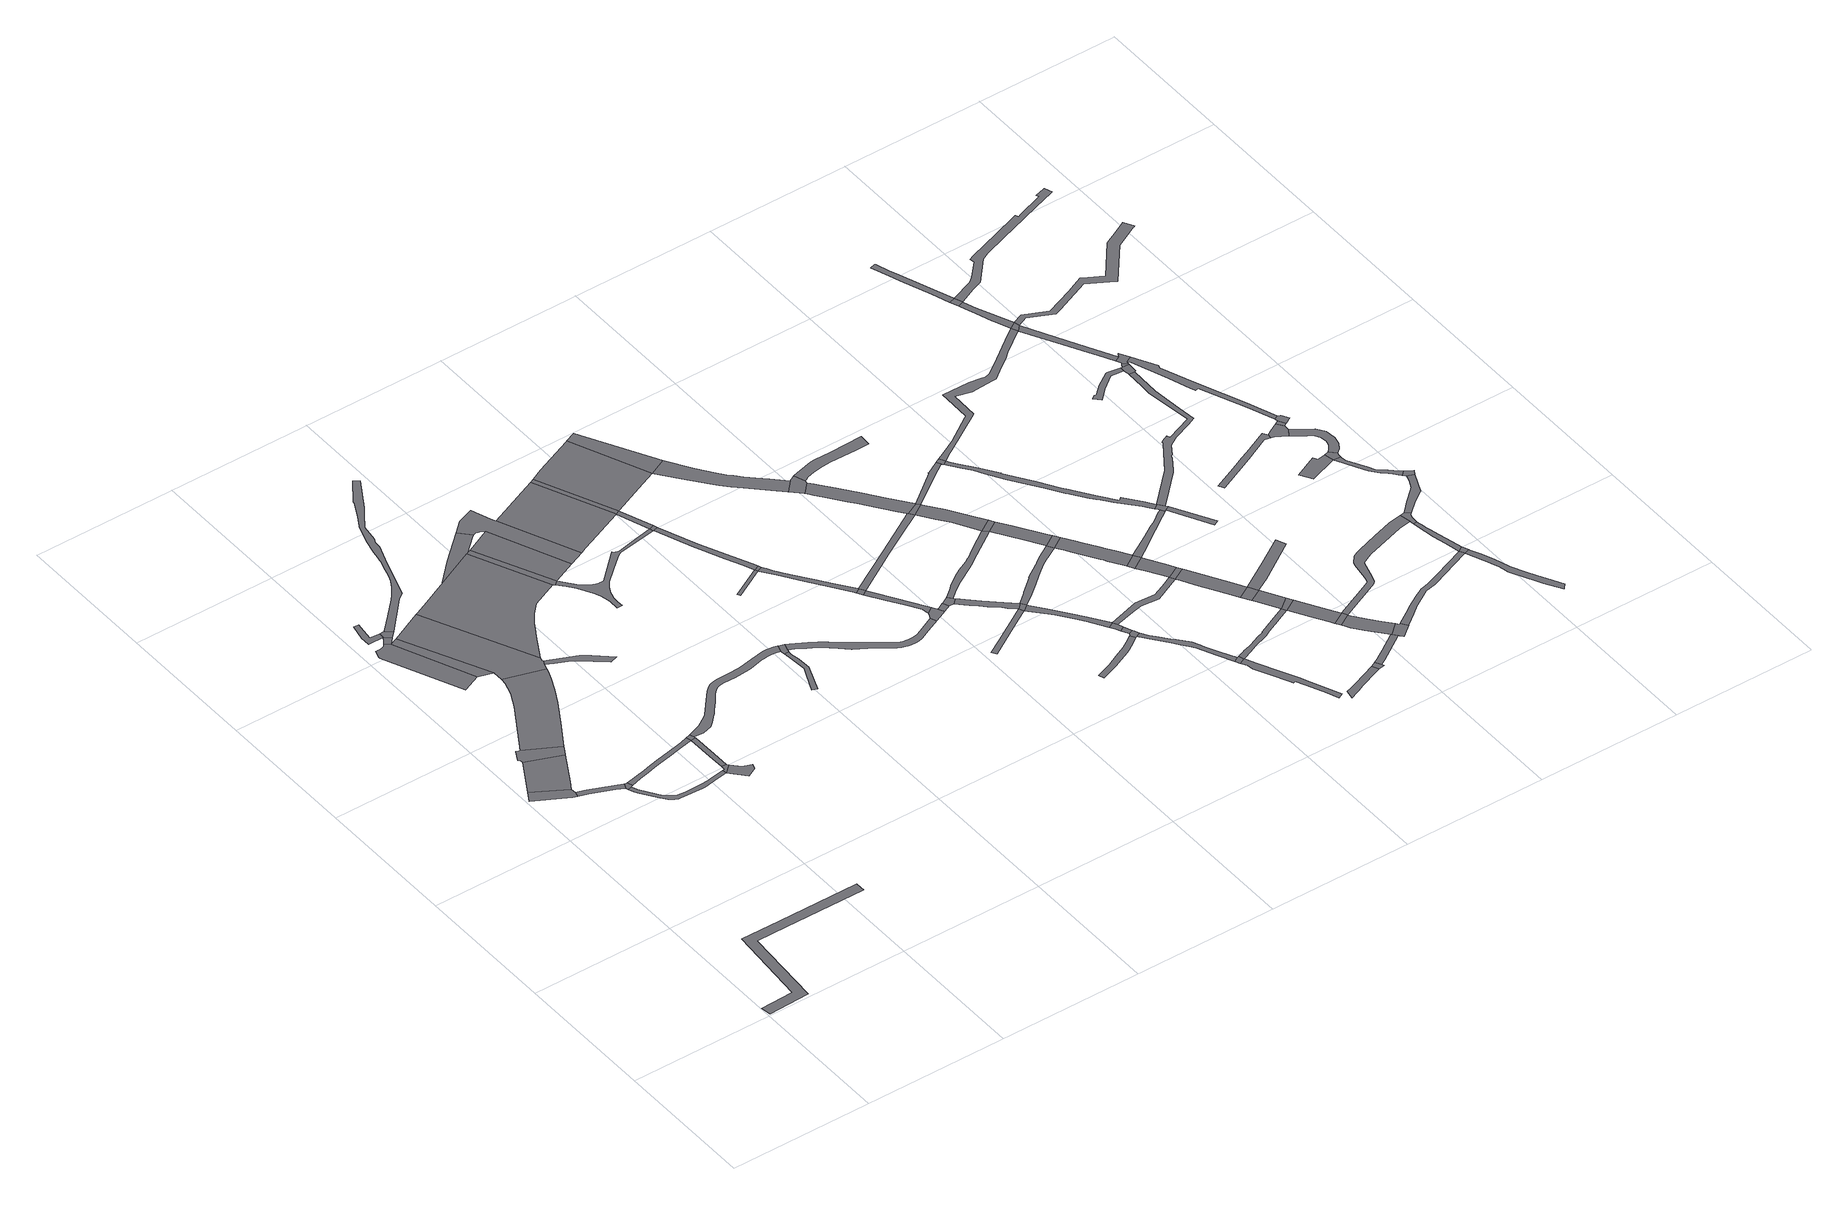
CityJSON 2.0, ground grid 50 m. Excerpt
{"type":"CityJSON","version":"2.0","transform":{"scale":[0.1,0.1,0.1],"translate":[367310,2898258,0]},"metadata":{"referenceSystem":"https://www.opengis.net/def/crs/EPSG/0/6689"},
"CityObjects":{
"road1":{"type":"Road","attributes":{"function":"9020","RoadStructureAttribute.sectionType":"1"},"geometry":[{"type":"MultiSurface","lod":"1","boundaries":[[[0,1,2,3,4,5,6,7,8,9]]]}]},
"road2":{"type":"Road","attributes":{"function":"9020","RoadStructureAttribute.sectionType":"9"},"geometry":[{"type":"MultiSurface","lod":"1","boundaries":[[[10,11,12,13,14,15,16]]]}]},
"road3":{"type":"Road","attributes":{"function":"3","RoadStructureAttribute.sectionType":"1"},"geometry":[{"type":"MultiSurface","lod":"1","boundaries":[[[17,18,19,10,16]]]}]},
"road4":{"type":"Road","attributes":{"function":"9020","RoadStructureAttribute.sectionType":"1"},"geometry":[{"type":"MultiSurface","lod":"1","boundaries":[[[14,20,21,22,23,24,25,15]]]}]},
"road5":{"type":"Road","attributes":{"function":"9020","RoadStructureAttribute.sectionType":"9"},"geometry":[{"type":"MultiSurface","lod":"1","boundaries":[[[26,27,28,29,30,19,18,31,32,33]]]}]},
"road6":{"type":"Road","attributes":{"function":"9020","RoadStructureAttribute.sectionType":"9"},"geometry":[{"type":"MultiSurface","lod":"1","boundaries":[[[34,35,23,22,36,37,38,39,40]]]}]},
"road7":{"type":"Road","attributes":{"function":"9020","RoadStructureAttribute.sectionType":"1"},"geometry":[{"type":"MultiSurface","lod":"1","boundaries":[[[41,42,43,44,45,46,47,48,49,50,51,52,53,54,55]]]}]},
"road8":{"type":"Road","attributes":{"function":"9020","RoadStructureAttribute.sectionType":"9"},"geometry":[{"type":"MultiSurface","lod":"1","boundaries":[[[56,57,58,59,60,61,62,63]]]}]},
"road9":{"type":"Road","attributes":{"function":"9020","RoadStructureAttribute.sectionType":"9"},"geometry":[{"type":"MultiSurface","lod":"1","boundaries":[[[64,43,42,65,63]]]}]},
"road10":{"type":"Road","attributes":{"function":"9020","RoadStructureAttribute.sectionType":"1"},"geometry":[{"type":"MultiSurface","lod":"1","boundaries":[[[66,67,68,69,70,71,72,73,37,36,74,75,76,77,78,79,80,81,82,83,84,85,86]]]}]},
"road11":{"type":"Road","attributes":{"function":"3","RoadStructureAttribute.sectionType":"1"},"geometry":[{"type":"MultiSurface","lod":"1","boundaries":[[[32,87,88,89,90,91,92,93,94,95,96,97,33]]]}]},
"road12":{"type":"Road","attributes":{"function":"9020","RoadStructureAttribute.sectionType":"9"},"geometry":[{"type":"MultiSurface","lod":"1","boundaries":[[[56,63,65,98,99]]]}]},
"road13":{"type":"Road","attributes":{"function":"9020","RoadStructureAttribute.sectionType":"9"},"geometry":[{"type":"MultiSurface","lod":"1","boundaries":[[[41,100,101,42]]]}]},
"road14":{"type":"Road","attributes":{"function":"9020","RoadStructureAttribute.sectionType":"1"},"geometry":[{"type":"MultiSurface","lod":"1","boundaries":[[[39,102,103,104,105,106,107,108,109,110,111,112,113,114,40]]]}]},
"road15":{"type":"Road","attributes":{"function":"9020","RoadStructureAttribute.sectionType":"9"},"geometry":[{"type":"MultiSurface","lod":"1","boundaries":[[[115,116,117,118,101,100,93,92,119,120]]]}]},
"road16":{"type":"Road","attributes":{"function":"9020","RoadStructureAttribute.sectionType":"9"},"geometry":[{"type":"MultiSurface","lod":"1","boundaries":[[[85,121,122,123,124,86]]]}]},
"road17":{"type":"Road","attributes":{"function":"9020","RoadStructureAttribute.sectionType":"1"},"geometry":[{"type":"MultiSurface","lod":"1","boundaries":[[[125,126,127,128,121,85]]]}]},
"road18":{"type":"Road","attributes":{"function":"9020","RoadStructureAttribute.sectionType":"1"},"geometry":[{"type":"MultiSurface","lod":"1","boundaries":[[[108,129,123,122,130,131]]]}]},
"road19":{"type":"Road","attributes":{"function":"9020","RoadStructureAttribute.sectionType":"9"},"geometry":[{"type":"MultiSurface","lod":"1","boundaries":[[[132,133,109,108,131]]]}]},
"road20":{"type":"Road","attributes":{"function":"9020","RoadStructureAttribute.sectionType":"9"},"geometry":[{"type":"MultiSurface","lod":"1","boundaries":[[[120,134,135,136,137,138,139,140,141,142,115]]]}]},
"road21":{"type":"Road","attributes":{"function":"9020","RoadStructureAttribute.sectionType":"1"},"geometry":[{"type":"MultiSurface","lod":"1","boundaries":[[[98,143,144,145,146,147,148,149,150,151,152,153,154,155,156,157,158,159,160,161,162,163,164,165,166,167,168,169,170,171,172,173,174,175,176,177,178,179,99]]]}]},
"road22":{"type":"Road","attributes":{"function":"3","RoadStructureAttribute.sectionType":"1"},"geometry":[{"type":"MultiSurface","lod":"1","boundaries":[[[180,181,118,117,182,183,184,185,186,187,188,189,190]]]}]},
"road23":{"type":"Road","attributes":{"function":"9020","RoadStructureAttribute.sectionType":"9"},"geometry":[{"type":"MultiSurface","lod":"1","boundaries":[[[191,192,193,194,195,196,197,198]]]}]},
"road24":{"type":"Road","attributes":{"function":"9020","RoadStructureAttribute.sectionType":"1"},"geometry":[{"type":"MultiSurface","lod":"1","boundaries":[[[199,200,201,202,203,204,205,206,207,208,209,210,211,212,213,214,215,216,217,218,219,220,221,222,223,224,225,226,133,132,227,228,229,230,231,232,233,234,235,236,237,238,239,240,241,242,243,244,245,246,247,248,249,250,251,252,253,254,255]]]}]},
"road25":{"type":"Road","attributes":{"function":"9020","RoadStructureAttribute.sectionType":"9"},"geometry":[{"type":"MultiSurface","lod":"1","boundaries":[[[189,256,257,258,190]]]}]},
"road26":{"type":"Road","attributes":{"function":"9020","RoadStructureAttribute.sectionType":"9"},"geometry":[{"type":"MultiSurface","lod":"1","boundaries":[[[258,257,259,260]]]}]},
"road27":{"type":"Road","attributes":{"function":"9020","RoadStructureAttribute.sectionType":"9"},"geometry":[{"type":"MultiSurface","lod":"1","boundaries":[[[259,261,262,263,264,265,266,198,197,267,268,269,270,271,272,260]]]}]},
"road28":{"type":"Road","attributes":{"function":"9020","RoadStructureAttribute.sectionType":"9"},"geometry":[{"type":"MultiSurface","lod":"1","boundaries":[[[273,274,275,276,277,278,279,280,281,282,283,284]]]}]},
"road29":{"type":"Road","attributes":{"function":"9020","RoadStructureAttribute.sectionType":"9"},"geometry":[{"type":"MultiSurface","lod":"1","boundaries":[[[256,285,286,287,288,289,290,291,292,293,294,295,296,297,298,299,300,301,302,303,304,305,306,307,308,309,310,311,312,313,314,315,316,317,318,319,320,321,322,323,324,325,257]]]}]},
"road30":{"type":"Road","attributes":{"function":"9020","RoadStructureAttribute.sectionType":"9"},"geometry":[{"type":"MultiSurface","lod":"1","boundaries":[[[326,327,328,199,255,284,283,329]]]}]},
"road31":{"type":"Road","attributes":{"function":"3","RoadStructureAttribute.sectionType":"1"},"geometry":[{"type":"MultiSurface","lod":"1","boundaries":[[[330,331,332,333,334,262,261]]]}]},
"road32":{"type":"Road","attributes":{"function":"9020","RoadStructureAttribute.sectionType":"9"},"geometry":[{"type":"MultiSurface","lod":"1","boundaries":[[[335,336,337,338,339,340,341]]]}]},
"road33":{"type":"Road","attributes":{"function":"9020","RoadStructureAttribute.sectionType":"9"},"geometry":[{"type":"MultiSurface","lod":"1","boundaries":[[[334,333,342,343]]]}]},
"road34":{"type":"Road","attributes":{"function":"9020","RoadStructureAttribute.sectionType":"1"},"geometry":[{"type":"MultiSurface","lod":"1","boundaries":[[[344,345,346,347,348,349,350,351,352,353,354,355,356,357,358,359,360,361,362,327,326,363,364,365,366,367,368,369,370,371,372,373,374,375,376,377,378,379,380,381,382,383,384,385,386,387]]]}]},
"road35":{"type":"Road","attributes":{"function":"9020","RoadStructureAttribute.sectionType":"1"},"geometry":[{"type":"MultiSurface","lod":"1","boundaries":[[[388,342,333,389,308,390]]]}]},
"road36":{"type":"Road","attributes":{"function":"9020","RoadStructureAttribute.sectionType":"9"},"geometry":[{"type":"MultiSurface","lod":"1","boundaries":[[[308,307,391,392,390]]]}]},
"road37":{"type":"Road","attributes":{"function":"9020","RoadStructureAttribute.sectionType":"1"},"geometry":[{"type":"MultiSurface","lod":"1","boundaries":[[[393,394,395,396,397,398,392,391,399,400,401,402,403]]]}]},
"road38":{"type":"Road","attributes":{"function":"9020","RoadStructureAttribute.sectionType":"9"},"geometry":[{"type":"MultiSurface","lod":"1","boundaries":[[[336,335,404,393,403]]]}]},
"road39":{"type":"Road","attributes":{"function":"3","RoadStructureAttribute.sectionType":"1"},"geometry":[{"type":"MultiSurface","lod":"1","boundaries":[[[405,406,407,343,342,408,409,410]]]}]},
"road40":{"type":"Road","attributes":{"function":"9020","RoadStructureAttribute.sectionType":"1"},"geometry":[{"type":"MultiSurface","lod":"1","boundaries":[[[411,412,413,414,415,416,417,418,419,420,404,335,421,422,423,424,425,426,427,428]]]}]},
"road41":{"type":"Road","attributes":{"function":"9020","RoadStructureAttribute.sectionType":"9"},"geometry":[{"type":"MultiSurface","lod":"1","boundaries":[[[427,429,430,428]]]}]},
"road42":{"type":"Road","attributes":{"function":"9020","RoadStructureAttribute.sectionType":"1"},"geometry":[{"type":"MultiSurface","lod":"1","boundaries":[[[431,432,433,434,430,429,435,436,437,438,439]]]}]},
"road43":{"type":"Road","attributes":{"function":"9020","RoadStructureAttribute.sectionType":"9"},"geometry":[{"type":"MultiSurface","lod":"1","boundaries":[[[386,440,441,442,443,444,431,439,445,446,447,387]]]}]},
"road44":{"type":"Road","attributes":{"function":"9020","RoadStructureAttribute.sectionType":"9"},"geometry":[{"type":"MultiSurface","lod":"1","boundaries":[[[448,449,405,410]]]}]},
"road45":{"type":"Road","attributes":{"function":"9020","RoadStructureAttribute.sectionType":"1"},"geometry":[{"type":"MultiSurface","lod":"1","boundaries":[[[450,442,441,451]]]}]},
"road46":{"type":"Road","attributes":{"function":"9020","RoadStructureAttribute.sectionType":"9"},"geometry":[{"type":"MultiSurface","lod":"1","boundaries":[[[452,453,454,455,456,457,458,459,460,461]]]}]},
"road47":{"type":"Road","attributes":{"function":"9020","RoadStructureAttribute.sectionType":"9"},"geometry":[{"type":"MultiSurface","lod":"1","boundaries":[[[462,463,464,465,466,467,468,450,451]]]}]},
"road48":{"type":"Road","attributes":{"function":"9020","RoadStructureAttribute.sectionType":"1"},"geometry":[{"type":"MultiSurface","lod":"1","boundaries":[[[410,469,470,471,472,473,474,475,476,477,478,479,480,481,482,483,484,448]]]}]},
"road49":{"type":"Road","attributes":{"function":"9020","RoadStructureAttribute.sectionType":"1"},"geometry":[{"type":"MultiSurface","lod":"1","boundaries":[[[462,485,486,487,488,489,461,490,491,492,493,494,495,463]]]}]},
"road50":{"type":"Road","attributes":{"function":"9020","RoadStructureAttribute.sectionType":"1"},"geometry":[{"type":"MultiSurface","lod":"1","boundaries":[[[496,497,498,499,500,428,430,501,502,503,504,505,506]]]}]},
"road51":{"type":"Road","attributes":{"function":"9020","RoadStructureAttribute.sectionType":"9"},"geometry":[{"type":"MultiSurface","lod":"1","boundaries":[[[507,508,509,510,511,512,513,514,515,516,517,518,519,520]]]}]},
"road52":{"type":"Road","attributes":{"function":"9020","RoadStructureAttribute.sectionType":"9"},"geometry":[{"type":"MultiSurface","lod":"1","boundaries":[[[490,461,460,521]]]}]},
"road53":{"type":"Road","attributes":{"function":"9020","RoadStructureAttribute.sectionType":"9"},"geometry":[{"type":"MultiSurface","lod":"1","boundaries":[[[522,523,524,476,475,525,526]]]}]},
"road54":{"type":"Road","attributes":{"function":"9020","RoadStructureAttribute.sectionType":"1"},"geometry":[{"type":"MultiSurface","lod":"1","boundaries":[[[527,528,529,530,531,521,460,532,533,534,535,536,537,538]]]}]},
"road55":{"type":"Road","attributes":{"function":"9020","RoadStructureAttribute.sectionType":"1"},"geometry":[{"type":"MultiSurface","lod":"1","boundaries":[[[539,540,541,542,543,544,545,546,547,548,549,550,551,465,464,552,553,554,555,556,557,558,559,560]]]}]},
"road56":{"type":"Road","attributes":{"function":"9020","RoadStructureAttribute.sectionType":"9"},"geometry":[{"type":"MultiSurface","lod":"1","boundaries":[[[537,561,562,563,564,538]]]}]},
"road57":{"type":"Road","attributes":{"function":"9020","RoadStructureAttribute.sectionType":"1"},"geometry":[{"type":"MultiSurface","lod":"1","boundaries":[[[565,566,563,562]]]}]},
"road58":{"type":"Road","attributes":{"function":"9020","RoadStructureAttribute.sectionType":"9"},"geometry":[{"type":"MultiSurface","lod":"1","boundaries":[[[519,567,568,569,570,566,565,571,572,520]]]}]},
"road59":{"type":"Road","attributes":{"function":"9020","RoadStructureAttribute.sectionType":"1"},"geometry":[{"type":"MultiSurface","lod":"1","boundaries":[[[573,574,575,576,577,578,579,580,581,496,582,583,584,585,586,587,588,589,590,522,526]]]}]},
"road60":{"type":"Road","attributes":{"function":"9020","RoadStructureAttribute.sectionType":"1"},"geometry":[{"type":"MultiSurface","lod":"1","boundaries":[[[591,592,593,594,595,596,597,598,599,600,490,521,601,602,603,604,605,606,607,608,609,610,611,612]]]}]},
"road61":{"type":"Road","attributes":{"function":"9020","RoadStructureAttribute.sectionType":"1"},"geometry":[{"type":"MultiSurface","lod":"1","boundaries":[[[613,614,615,616,617,618,619,620,621,622,569,568,623,624,625,626,627,628,629,630]]]}]},
"road62":{"type":"Road","attributes":{"function":"9020","RoadStructureAttribute.sectionType":"9"},"geometry":[{"type":"MultiSurface","lod":"1","boundaries":[[[631,582,496,506]]]}]},
"road63":{"type":"Road","attributes":{"function":"9020","RoadStructureAttribute.sectionType":"9"},"geometry":[{"type":"MultiSurface","lod":"1","boundaries":[[[629,632,633,634,630]]]}]},
"road64":{"type":"Road","attributes":{"function":"9020","RoadStructureAttribute.sectionType":"1"},"geometry":[{"type":"MultiSurface","lod":"1","boundaries":[[[523,635,636,637,638,639,640,641,642,643,644,645,646,647,648,649,524]]]}]},
"road65":{"type":"Road","attributes":{"function":"9020","RoadStructureAttribute.sectionType":"1"},"geometry":[{"type":"MultiSurface","lod":"1","boundaries":[[[650,651,652,653,539,654,655,656,657,658,659,631,506]]]}]},
"road66":{"type":"Road","attributes":{"function":"9020","RoadStructureAttribute.sectionType":"1"},"geometry":[{"type":"MultiSurface","lod":"1","boundaries":[[[660,661,662,663,664,633,632,665,666,667,668,669,670,671,672,673,674]]]}]},
"road67":{"type":"Road","attributes":{"function":"9020","RoadStructureAttribute.sectionType":"9"},"geometry":[{"type":"MultiSurface","lod":"1","boundaries":[[[675,654,539,560]]]}]},
"road68":{"type":"Road","attributes":{"function":"9020","RoadStructureAttribute.sectionType":"1"},"geometry":[{"type":"MultiSurface","lod":"1","boundaries":[[[676,677,678,679,680,538,564,681,682,683,684,685,686,687,688]]]}]},
"road69":{"type":"Road","attributes":{"function":"9020","RoadStructureAttribute.sectionType":"1"},"geometry":[{"type":"MultiSurface","lod":"1","boundaries":[[[689,690,691,612,692,693,694,675,560]]]}]},
"road70":{"type":"Road","attributes":{"function":"9020","RoadStructureAttribute.sectionType":"1"},"geometry":[{"type":"MultiSurface","lod":"1","boundaries":[[[695,696,697,582,631,698,699,700,701,702]]]}]},
"road71":{"type":"Road","attributes":{"function":"9020","RoadStructureAttribute.sectionType":"9"},"geometry":[{"type":"MultiSurface","lod":"1","boundaries":[[[612,611,703,692]]]}]},
"road72":{"type":"Road","attributes":{"function":"9020","RoadStructureAttribute.sectionType":"1"},"geometry":[{"type":"MultiSurface","lod":"1","boundaries":[[[704,705,706,707,708,709,710,703,611,711,712,713,714,715,716,717,718]]]}]},
"road73":{"type":"Road","attributes":{"function":"9020","RoadStructureAttribute.sectionType":"1"},"geometry":[{"type":"MultiSurface","lod":"1","boundaries":[[[719,720,721,722,723,724,725,726,727,634,633,728,729,730,731,732,733,734,735,736,737]]]}]},
"road74":{"type":"Road","attributes":{"function":"9020","RoadStructureAttribute.sectionType":"1"},"geometry":[{"type":"MultiSurface","lod":"1","boundaries":[[[738,739,740,741,742,743,744,745,746,747,748,749]]]}]},
"road75":{"type":"Road","attributes":{"function":"9020","RoadStructureAttribute.sectionType":"9"},"geometry":[{"type":"MultiSurface","lod":"1","boundaries":[[[750,751,704,718]]]}]},
"road76":{"type":"Road","attributes":{"function":"9020","RoadStructureAttribute.sectionType":"1"},"geometry":[{"type":"MultiSurface","lod":"1","boundaries":[[[752,753,754,751,750,755,756,688]]]}]},
"road77":{"type":"Road","attributes":{"function":"9020","RoadStructureAttribute.sectionType":"9"},"geometry":[{"type":"MultiSurface","lod":"1","boundaries":[[[701,757,758,759,760,702]]]}]},
"road78":{"type":"Road","attributes":{"function":"9020","RoadStructureAttribute.sectionType":"9"},"geometry":[{"type":"MultiSurface","lod":"1","boundaries":[[[687,761,752,688]]]}]},
"road79":{"type":"Road","attributes":{"function":"9020","RoadStructureAttribute.sectionType":"9"},"geometry":[{"type":"MultiSurface","lod":"1","boundaries":[[[762,763,764,745,744,765]]]}]},
"road80":{"type":"Road","attributes":{"function":"9020","RoadStructureAttribute.sectionType":"1"},"geometry":[{"type":"MultiSurface","lod":"1","boundaries":[[[766,767,768,769,761,687,770,771,772,773,774,775,776]]]}]},
"road81":{"type":"Road","attributes":{"function":"9020","RoadStructureAttribute.sectionType":"9"},"geometry":[{"type":"MultiSurface","lod":"1","boundaries":[[[775,777,778,776]]]}]},
"road82":{"type":"Road","attributes":{"function":"9020","RoadStructureAttribute.sectionType":"1"},"geometry":[{"type":"MultiSurface","lod":"1","boundaries":[[[779,778,777,780,781,737,782]]]}]},
"road83":{"type":"Road","attributes":{"function":"9020","RoadStructureAttribute.sectionType":"9"},"geometry":[{"type":"MultiSurface","lod":"1","boundaries":[[[737,736,783,782]]]}]},
"road84":{"type":"Road","attributes":{"function":"9020","RoadStructureAttribute.sectionType":"1"},"geometry":[{"type":"MultiSurface","lod":"1","boundaries":[[[784,785,786,787,788,789,790,791,792,793,794,704,751,795]]]}]},
"road85":{"type":"Road","attributes":{"function":"9020","RoadStructureAttribute.sectionType":"1"},"geometry":[{"type":"MultiSurface","lod":"1","boundaries":[[[796,797,798,799,764,763,800,801,802,803]]]}]},
"road86":{"type":"Road","attributes":{"function":"9020","RoadStructureAttribute.sectionType":"1"},"geometry":[{"type":"MultiSurface","lod":"1","boundaries":[[[804,805,806,807,808,809,810,811,812,813,814,815,816,817,818,759,758,819,820,821,822,823,824,825,826,827,828,829,830,831,832,833,834,835,836,837]]]}]},
"road87":{"type":"Road","attributes":{"function":"9020","RoadStructureAttribute.sectionType":"1"},"geometry":[{"type":"MultiSurface","lod":"1","boundaries":[[[736,838,839,840,841,842,843,844,783]]]}]},
"road88":{"type":"Road","attributes":{"function":"9020","RoadStructureAttribute.sectionType":"9"},"geometry":[{"type":"MultiSurface","lod":"1","boundaries":[[[842,841,845,846]]]}]},
"road89":{"type":"Road","attributes":{"function":"9020","RoadStructureAttribute.sectionType":"1"},"geometry":[{"type":"MultiSurface","lod":"1","boundaries":[[[846,845,847,848,849,850,851,852,803,853,854,855,856,857,858]]]}]},
"road90":{"type":"Road","attributes":{"function":"9020","RoadStructureAttribute.sectionType":"9"},"geometry":[{"type":"MultiSurface","lod":"1","boundaries":[[[778,859,860,861,862,863,864,776]]]}]},
"road91":{"type":"Road","attributes":{"function":"9020","RoadStructureAttribute.sectionType":"9"},"geometry":[{"type":"MultiSurface","lod":"1","boundaries":[[[802,865,866,867,868,869,853,803]]]}]},
"road92":{"type":"Road","attributes":{"function":"9020","RoadStructureAttribute.sectionType":"9"},"geometry":[{"type":"MultiSurface","lod":"1","boundaries":[[[836,835,870,789,788,871,872,873,874]]]}]},
"road93":{"type":"Road","attributes":{"function":"9020","RoadStructureAttribute.sectionType":"9"},"geometry":[{"type":"MultiSurface","lod":"1","boundaries":[[[872,875,876,873]]]}]},
"road94":{"type":"Road","attributes":{"function":"9020","RoadStructureAttribute.sectionType":"1"},"geometry":[{"type":"MultiSurface","lod":"1","boundaries":[[[877,878,879,880,881,882,883,884,885,886,887,888,889,890,760,759,891,892,893,894,895,896,897,898,899,900,901,902,903,904,905,906,907]]]}]},
"road95":{"type":"Road","attributes":{"function":"9020","RoadStructureAttribute.sectionType":"1"},"geometry":[{"type":"MultiSurface","lod":"1","boundaries":[[[908,909,910,911,912,913,914,915,916,917,918,919,920,921,922,923,924,925,926,927,928,929,930,931,932,933,842,846,934]]]}]},
"road96":{"type":"Road","attributes":{"function":"9020","RoadStructureAttribute.sectionType":"1"},"geometry":[{"type":"MultiSurface","lod":"1","boundaries":[[[935,936,937,938,939,940,941,942,943,944,945,946,868,867,947,948,949,950,951,952,953,954,955,956,957,958,959]]]}]},
"road97":{"type":"Road","attributes":{"function":"9020","RoadStructureAttribute.sectionType":"1"},"geometry":[{"type":"MultiSurface","lod":"1","boundaries":[[[960,961,962,963,964,965,966,967,968,969,970,971,972,973,974,975,976,977,978,979,980,981,982,983,984,985,986,987,988,836,874]]]}]},
"road98":{"type":"Road","attributes":{"function":"9020","RoadStructureAttribute.sectionType":"1"},"geometry":[{"type":"MultiSurface","lod":"1","boundaries":[[[989,990,991,992,993,994,995,996,997,998,999,1000,1001,1002]]]}]},
"road99":{"type":"Road","attributes":{"function":"9020","RoadStructureAttribute.sectionType":"9"},"geometry":[{"type":"MultiSurface","lod":"1","boundaries":[[[1003,1004,1005,1006,1007,1008,1009,1010,1011,1012,1013,1014,1015]]]}]},
"road100":{"type":"Road","attributes":{"function":"9020","RoadStructureAttribute.sectionType":"1"},"geometry":[{"type":"MultiSurface","lod":"1","boundaries":[[[1016,1017,1018,1019,1020,1021,1022,1023,1024,1025,1026]]]}]},
"road101":{"type":"Road","attributes":{"function":"9020","RoadStructureAttribute.sectionType":"9"},"geometry":[{"type":"MultiSurface","lod":"1","boundaries":[[[935,1027,1028,936]]]}]},
"road102":{"type":"Road","attributes":{"function":"9020","RoadStructureAttribute.sectionType":"9"},"geometry":[{"type":"MultiSurface","lod":"1","boundaries":[[[1022,1021,1029,1030]]]}]},
"road103":{"type":"Road","attributes":{"function":"9020","RoadStructureAttribute.sectionType":"1"},"geometry":[{"type":"MultiSurface","lod":"1","boundaries":[[[1028,1031,1032,1033,1034,1035,1036,1037,1038,1039,1040,1041,1042,1043,1044,936]]]}]},
"road104":{"type":"Road","attributes":{"function":"9020","RoadStructureAttribute.sectionType":"1"},"geometry":[{"type":"MultiSurface","lod":"1","boundaries":[[[1045,1046,1030,1029,1047,1048,1049,1050,1051,1052,907,1053]]]}]},
"road105":{"type":"Road","attributes":{"function":"9020","RoadStructureAttribute.sectionType":"9"},"geometry":[{"type":"MultiSurface","lod":"1","boundaries":[[[907,906,1054,1053]]]}]},
"road106":{"type":"Road","attributes":{"function":"9020","RoadStructureAttribute.sectionType":"9"},"geometry":[{"type":"MultiSurface","lod":"1","boundaries":[[[1055,918,917,1056,1039,1038,1057,1058,1059,1060]]]}]},
"road107":{"type":"Road","attributes":{"function":"9020","RoadStructureAttribute.sectionType":"1"},"geometry":[{"type":"MultiSurface","lod":"1","boundaries":[[[1061,1062,1063,1064,1065,1066,1067,1068,1027,935,1069,1070,1071,1072,1073,1074,1075,1076,1077,1078,1079]]]}]},
"road108":{"type":"Road","attributes":{"function":"9020","RoadStructureAttribute.sectionType":"9"},"geometry":[{"type":"MultiSurface","lod":"1","boundaries":[[[1080,1081,1082,1083,1084,1085,1086,1087]]]}]},
"road109":{"type":"Road","attributes":{"function":"9020","RoadStructureAttribute.sectionType":"1"},"geometry":[{"type":"MultiSurface","lod":"1","boundaries":[[[906,1088,1089,1090,1091,1092,1093,1094,1095,1054]]]}]},
"road110":{"type":"Road","attributes":{"function":"9020","RoadStructureAttribute.sectionType":"9"},"geometry":[{"type":"MultiSurface","lod":"1","boundaries":[[[1096,1015,1014,1097,974,973,1098,1099,1100,1101]]]}]},
"road111":{"type":"Road","attributes":{"function":"9020","RoadStructureAttribute.sectionType":"1"},"geometry":[{"type":"MultiSurface","lod":"1","boundaries":[[[1100,1102,1103,1101]]]}]},
"road112":{"type":"Road","attributes":{"function":"9020","RoadStructureAttribute.sectionType":"9"},"geometry":[{"type":"MultiSurface","lod":"1","boundaries":[[[1104,1103,1102,1105,1106,1107,1093,1092]]]}]},
"road113":{"type":"Road","attributes":{"function":"9020","RoadStructureAttribute.sectionType":"9"},"geometry":[{"type":"MultiSurface","lod":"1","boundaries":[[[1108,1109,1110,989,1002,1111,1112,1113,1114]]]}]},
"road114":{"type":"Road","attributes":{"function":"9020","RoadStructureAttribute.sectionType":"1"},"geometry":[{"type":"MultiSurface","lod":"1","boundaries":[[[1115,1116,1117,1118,1119,1120,1121,1122,1123,1124,1055,1060]]]}]},
"road115":{"type":"Road","attributes":{"function":"9020","RoadStructureAttribute.sectionType":"9"},"geometry":[{"type":"MultiSurface","lod":"1","boundaries":[[[1080,1087,1125,1126,1127,1128]]]}]},
"road116":{"type":"Road","attributes":{"function":"9020","RoadStructureAttribute.sectionType":"1"},"geometry":[{"type":"MultiSurface","lod":"1","boundaries":[[[1129,1130,1131,1132,1133,1134,1135,1136,1137,1138,1139,1140,1141,1106,1105]]]}]},
"road117":{"type":"Road","attributes":{"function":"9020","RoadStructureAttribute.sectionType":"1"},"geometry":[{"type":"MultiSurface","lod":"1","boundaries":[[[1142,1109,1108,1143,1144]]]}]},
"road118":{"type":"Road","attributes":{"function":"9020","RoadStructureAttribute.sectionType":"1"},"geometry":[{"type":"MultiSurface","lod":"1","boundaries":[[[1145,1146,1147,1148,1149,1150,1151,1152,1153,1154,1155,1156,1157,1158,1159,1160,1161,1125,1087]]]}]},
"road119":{"type":"Road","attributes":{"function":"9020","RoadStructureAttribute.sectionType":"1"},"geometry":[{"type":"MultiSurface","lod":"1","boundaries":[[[1113,1162,1163,1164,1165,1166,1167,1168,1128,1127,1169,1170,1171,1172,1173,1174,1114]]]}]},
"road120":{"type":"Road","attributes":{"function":"9020","RoadStructureAttribute.sectionType":"9"},"geometry":[{"type":"MultiSurface","lod":"1","boundaries":[[[1175,1136,1135,1142,1144,1176]]]}]},
"road121":{"type":"Road","attributes":{"function":"9020","RoadStructureAttribute.sectionType":"9"},"geometry":[{"type":"MultiSurface","lod":"1","boundaries":[[[1119,1177,1178,1179,1153,1152,1120]]]}]},
"road122":{"type":"Road","attributes":{"function":"9020","RoadStructureAttribute.sectionType":"1"},"geometry":[{"type":"MultiSurface","lod":"1","boundaries":[[[1180,1181,1182,1183,1184,1185,1186,1187,1188,1189,1190,1191,1192,1193,1194,1195,1196,1022,1030,1197,1198,1199,1200,1201,1202,1203,1204,1205]]]}]},
"road123":{"type":"Road","attributes":{"function":"9020","RoadStructureAttribute.sectionType":"1"},"geometry":[{"type":"MultiSurface","lod":"1","boundaries":[[[1206,1207,1208,1209,1210,1211,1212,1213,1214,1215,1216,1217,1218,1219,1220,1221,1222,1223,1224,1225,1226,1227,1053,1054]]]}]}
},
"vertices":[
[8,6,0],[154,12,0],[177,298,0],[285,298,0],[572,297,0],[572,332,0],[286,333,0],[144,333,0],[121,46,0],[4,41,0],
[31,1253,0],[18,1230,0],[11,1218,0],[125,1155,0],[140,1150,0],[146,1170,0],[144,1188,0],
[161,1217,0],[223,1325,0],[100,1373,0],
[173,1140,0],[251,1108,0],[278,1095,0],[287,1114,0],[259,1126,0],[180,1159,0],
[124,1422,0],[114,1427,0],[95,1390,0],[100,1382,0],[101,1377,0],[232,1340,0],[243,1360,0],[127,1421,0],
[295,1112,0],[288,1113,0],[281,1086,0],[295,1090,0],[297,1091,0],[302,1092,0],[296,1112,0],
[225,1770,0],[107,2041,0],[89,2054,0],[88,2053,0],[83,2048,0],[76,2045,0],[68,2043,0],[58,2043,0],[52,2043,0],[51,2044,0],[41,2016,0],[43,2013,0],[43,2011,0],[42,2010,0],[162,1742,0],
[108,2102,0],[73,2103,0],[79,2141,0],[83,2172,0],[64,2173,0],[53,2116,0],[54,2082,0],[108,2082,0],
[99,2068,0],[128,2064,0],
[528,983,0],[506,979,0],[493,977,0],[472,976,0],[412,976,0],[385,978,0],[347,1003,0],[302,1070,0],[288,1066,0],[294,1056,0],[329,1004,0],[350,979,0],[355,973,0],[365,966,0],[377,962,0],[384,962,0],[461,957,0],[473,958,0],[510,965,0],[561,974,0],[559,988,0],
[299,1451,0],[347,1530,0],[375,1583,0],[397,1630,0],[411,1664,0],[414,1676,0],[277,1716,0],[275,1696,0],[260,1648,0],[257,1641,0],[233,1594,0],
[147,2084,0],[126,2102,0],
[276,1753,0],[134,2054,0],
[340,1105,0],[376,1113,0],[403,1120,0],[422,1124,0],[470,1134,0],[517,1145,0],[566,1155,0],[560,1174,0],[535,1165,0],[517,1161,0],[429,1143,0],[399,1135,0],[371,1128,0],
[427,1712,0],[424,1713,0],[427,1727,0],[248,2108,0],[419,1693,0],[420,1696,0],
[589,999,0],[584,1005,0],[567,1005,0],[567,989,0],
[608,922,0],[642,940,0],[648,958,0],[617,968,0],
[567,1064,0],[583,1064,0],[582,1156,0],
[582,1163,0],[577,1179,0],
[447,1683,0],[495,1661,0],[547,1621,0],[587,1587,0],[615,1596,0],[557,1646,0],[541,1658,0],[529,1667,0],[456,1699,0],
[194,2134,0],[250,2194,0],[273,2210,0],[309,2320,0],[324,2366,0],[332,2386,0],[346,2422,0],[348,2447,0],[354,2462,0],[363,2520,0],[373,2535,0],[385,2554,0],[415,2593,0],[478,2700,0],[460,2713,0],[404,2635,0],[405,2630,0],[375,2573,0],[354,2536,0],[353,2534,0],[346,2519,0],[337,2492,0],[330,2468,0],[316,2412,0],[312,2387,0],[311,2382,0],[309,2373,0],[308,2366,0],[296,2328,0],[288,2299,0],[284,2289,0],[279,2277,0],[263,2251,0],[250,2232,0],[243,2223,0],[229,2207,0],[176,2152,0],
[307,2135,0],[256,2111,0],[477,1813,0],[495,1844,0],[508,1865,0],[521,1883,0],[526,1889,0],[534,1900,0],[566,1934,0],[658,1975,0],[535,2241,0],
[468,2248,0],[397,2178,0],[535,2242,0],[542,2245,0],[592,2290,0],[601,2298,0],[603,2299,0],[567,2338,0],
[1030,1350,0],[1018,1353,0],[1004,1355,0],[995,1356,0],[983,1356,0],[974,1355,0],[958,1353,0],[931,1347,0],[899,1341,0],[874,1337,0],[842,1335,0],[796,1335,0],[787,1334,0],[778,1332,0],[769,1329,0],[761,1326,0],[755,1322,0],[749,1318,0],[743,1313,0],[737,1308,0],[724,1292,0],[669,1227,0],[667,1225,0],[662,1221,0],[652,1214,0],[648,1211,0],[622,1195,0],[584,1181,0],[584,1163,0],[616,1161,0],[635,1166,0],[648,1170,0],[665,1185,0],[681,1201,0],[688,1208,0],[691,1210,0],[692,1212,0],[703,1225,0],[726,1252,0],[747,1280,0],[757,1291,0],[762,1296,0],[770,1302,0],[779,1306,0],[790,1309,0],[800,1310,0],[844,1309,0],[868,1311,0],[900,1314,0],[918,1318,0],[940,1323,0],[954,1326,0],[962,1328,0],[978,1329,0],[993,1329,0],[1007,1327,0],[1023,1324,0],
[663,1969,0],[677,1982,0],[553,2249,0],
[761,2019,0],[642,2290,0],
[814,2042,0],[696,2311,0],[692,2316,0],[687,2330,0],[663,2395,0],[607,2375,0],[608,2301,0],[612,2302,0],[614,2302,0],[622,2301,0],[627,2300,0],[634,2296,0],
[1029,1274,0],[1033,1221,0],[1027,1207,0],[1000,1144,0],[993,1127,0],[1010,1121,0],[1044,1206,0],[1049,1218,0],[1046,1264,0],[1041,1295,0],[1041,1309,0],[1025,1308,0],
[687,1944,0],[706,1918,0],[721,1894,0],[734,1870,0],[742,1849,0],[747,1832,0],[750,1812,0],[750,1775,0],[768,1776,0],[768,1785,0],[767,1802,0],[769,1819,0],[772,1832,0],[775,1842,0],[781,1856,0],[787,1867,0],[795,1878,0],[798,1882,0],[802,1886,0],[873,1947,0],[896,1965,0],[910,1974,0],[1045,1995,0],[1043,2009,0],[964,1993,0],[911,1982,0],[906,1983,0],[902,1983,0],[898,1984,0],[894,1986,0],[888,1991,0],[882,1985,0],[790,1899,0],[783,1899,0],[778,1899,0],[776,1899,0],[765,1902,0],[756,1905,0],[747,1909,0],[737,1916,0],[722,1928,0],
[1043,1318,0],[1052,1343,0],[1039,1347,0],[1043,1315,0],
[834,2051,0],[867,2066,0],[1000,2122,0],[1003,2123,0],[884,2393,0],
[1188,1662,0],[1183,1671,0],[1182,1671,0],[1074,1613,0],[1080,1603,0],[1117,1623,0],[1186,1661,0],
[1017,2130,0],[898,2399,0],
[1437,1163,0],[1400,1147,0],[1389,1143,0],[1374,1141,0],[1366,1141,0],[1357,1142,0],[1345,1144,0],[1336,1146,0],[1328,1150,0],[1314,1161,0],[1301,1170,0],[1265,1196,0],[1255,1204,0],[1235,1219,0],[1162,1275,0],[1145,1288,0],[1139,1293,0],[1113,1309,0],[1066,1337,0],[1045,1318,0],[1063,1308,0],[1094,1290,0],[1124,1272,0],[1136,1264,0],[1151,1251,0],[1171,1233,0],[1184,1219,0],[1199,1205,0],[1200,1204,0],[1240,1182,0],[1302,1138,0],[1313,1131,0],[1325,1125,0],[1336,1121,0],[1345,1119,0],[1354,1117,0],[1375,1117,0],[1385,1118,0],[1398,1120,0],[1433,1137,0],[1450,1145,0],[1469,1154,0],[1481,1160,0],[1472,1180,0],
[1018,2127,0],[1004,2121,0],[1060,2015,0],
[1049,1996,0],[1065,2002,0],
[1202,1680,0],[1195,1696,0],[1184,1722,0],[1166,1762,0],[1143,1812,0],[1117,1869,0],[1100,1861,0],[1108,1844,0],[1143,1765,0],[1167,1712,0],[1184,1672,0],
[1206,1670,0],
[1083,2481,0],[1080,2479,0],[942,2419,0],[1019,2131,0],[1127,2179,0],[1200,2210,0],
[1379,1420,0],[1334,1484,0],[1301,1531,0],[1286,1550,0],[1269,1573,0],[1242,1611,0],[1235,1621,0],[1224,1639,0],[1214,1656,0],[1207,1669,0],[1190,1660,0],[1190,1659,0],[1222,1613,0],[1271,1540,0],[1318,1474,0],[1361,1411,0],[1363,1406,0],[1381,1417,0],
[1376,1387,0],[1393,1398,0],
[1504,1220,0],[1464,1283,0],[1451,1304,0],[1395,1396,0],[1415,1327,0],[1449,1274,0],[1479,1227,0],[1481,1212,0],[1482,1205,0],
[1514,1175,0],[1526,1181,0],[1516,1201,0],[1515,1204,0],[1507,1215,0],[1481,1201,0],[1481,1198,0],[1478,1191,0],
[1262,2239,0],[1121,2497,0],
[1542,1214,0],[1552,1194,0],
[1683,1041,0],[1633,1011,0],[1575,976,0],[1526,947,0],[1536,930,0],[1618,981,0],[1686,1022,0],[1716,1041,0],[1719,1042,0],[1710,1058,0],
[1569,1193,0],[1585,1209,0],[1581,1213,0],[1569,1230,0],[1569,1229,0],[1562,1225,0],[1543,1215,0],
[1257,2137,0],[1311,2068,0],[1329,2046,0],[1353,2020,0],[1380,1994,0],[1440,1936,0],[1477,1900,0],[1512,1937,0],[1466,1980,0],[1436,2010,0],[1410,2035,0],[1389,2057,0],[1374,2072,0],[1349,2105,0],[1319,2147,0],[1312,2159,0],
[1603,1159,0],[1615,1148,0],[1642,1122,0],[1674,1093,0],[1686,1081,0],[1728,1076,0],[1726,1078,0],[1690,1110,0],[1642,1155,0],[1606,1189,0],[1595,1200,0],
[1705,1607,0],[1702,1606,0],[1612,1553,0],[1540,1511,0],[1383,1419,0],[1396,1400,0],[1550,1493,0],[1623,1535,0],[1636,1543,0],[1715,1588,0],[1717,1590,0],
[1878,745,0],[1857,731,0],[1816,712,0],[1775,692,0],[1721,671,0],[1728,652,0],[1761,664,0],[1789,676,0],[1817,689,0],[1851,705,0],[1863,711,0],[1889,728,0],[1913,745,0],[1903,761,0],
[1741,1059,0],
[1546,1900,0],[1547,1909,0],[1533,1948,0],[1490,1887,0],[1512,1865,0],
[1896,844,0],[1853,909,0],[1821,951,0],[1774,1014,0],[1743,1056,0],[1767,987,0],[1781,972,0],[1818,921,0],[1839,891,0],[1874,835,0],[1877,829,0],[1897,841,0],
[1835,1412,0],[1832,1410,0],[1770,1367,0],[1749,1352,0],[1734,1340,0],[1719,1332,0],[1711,1326,0],[1673,1308,0],[1664,1302,0],[1651,1294,0],[1630,1280,0],[1615,1269,0],[1597,1252,0],[1583,1215,0],[1612,1239,0],[1642,1260,0],[1704,1297,0],[1721,1307,0],[1730,1314,0],[1782,1350,0],[1849,1395,0],[1851,1397,0],
[1887,814,0],[1895,797,0],[1912,806,0],[1906,826,0],
[1908,772,0],[1924,778,0],
[1916,747,0],[1919,748,0],[1934,756,0],[1927,772,0],[1908,768,0],[1906,764,0],
[1522,1852,0],[1530,1841,0],[1546,1820,0],[1551,1814,0],[1592,1758,0],[1610,1735,0],[1650,1681,0],[1687,1631,0],[1703,1610,0],[1750,1630,0],[1748,1632,0],[1694,1705,0],[1650,1765,0],[1625,1798,0],[1591,1844,0],[1585,1851,0],[1564,1878,0],[1560,1884,0],
[1949,1242,0],[1947,1241,0],[1900,1211,0],[1879,1197,0],[1871,1191,0],[1820,1157,0],[1821,1155,0],[1767,1110,0],[1765,1108,0],[1730,1078,0],[1744,1061,0],[1781,1090,0],[1818,1120,0],[1843,1141,0],[1848,1144,0],[1889,1178,0],[1910,1191,0],[1920,1196,0],[1944,1210,0],[1961,1220,0],[1963,1221,0],[1949,1243,0],
[2090,515,0],[2074,548,0],[2054,589,0],[2048,604,0],[2036,629,0],[2030,636,0],[2003,667,0],[1999,672,0],[1964,714,0],[1950,730,0],[1953,702,0],[1984,661,0],[2001,638,0],[2017,617,0],[2030,600,0],[2060,535,0],[2085,481,0],[2102,491,0],
[1760,1618,0],
[2094,464,0],[2115,475,0],[2109,493,0],
[1555,1913,0],[1563,1918,0],[1582,1924,0],[1599,1928,0],[1617,1931,0],[1618,1931,0],[1656,1934,0],[1755,1932,0],[1801,1934,0],[1802,1974,0],[1685,1972,0],[1630,1971,0],[1612,1969,0],[1587,1963,0],[1553,1955,0],
[1719,1588,0],[1756,1537,0],[1787,1495,0],[1818,1442,0],[1879,1441,0],[1872,1453,0],[1854,1481,0],[1826,1525,0],[1805,1556,0],[1762,1615,0],
[2211,272,0],[2195,308,0],[2169,364,0],[2134,434,0],[2116,472,0],[2105,443,0],[2109,422,0],[2138,363,0],[2161,314,0],[2169,298,0],[2177,300,0],[2200,248,0],[2221,201,0],[2238,162,0],[2255,171,0],
[1891,1423,0],
[2155,906,0],[2130,894,0],[2077,869,0],[2006,873,0],[1971,863,0],[1915,828,0],[1976,844,0],[2013,853,0],[2075,846,0],[2138,876,0],[2166,889,0],[2168,891,0],[2158,907,0],
[1915,1298,0],[1938,1260,0],[1948,1245,0],[1991,1271,0],[1982,1284,0],[1919,1381,0],
[1868,1722,0],[1865,1721,0],[1867,1719,0],[1762,1620,0],[1808,1652,0],[1895,1714,0],[1920,1730,0],[1912,1746,0],
[2005,1249,0],
[2131,1054,0],[2129,1057,0],[2099,1105,0],[2087,1123,0],[2074,1143,0],[2041,1195,0],[2032,1209,0],[1970,1210,0],[1979,1196,0],[1991,1176,0],[2042,1095,0],[2047,1088,0],[2054,1076,0],[2065,1058,0],[2086,1025,0],
[2298,573,0],[2260,554,0],[2232,541,0],[2232,539,0],[2210,531,0],[2169,515,0],[2144,506,0],[2141,505,0],[2129,501,0],[2118,476,0],[2150,489,0],[2176,500,0],[2231,521,0],[2250,531,0],[2298,553,0],[2306,557,0],[2347,577,0],[2350,578,0],[2341,593,0],
[2269,139,0],[2293,149,0],[2304,153,0],[2326,163,0],[2394,190,0],[2410,196,0],[2412,197,0],[2401,221,0],[2386,214,0],[2379,211,0],[2294,177,0],[2274,170,0],
[2100,1002,0],[2145,1031,0],
[2202,933,0],[2189,955,0],[2147,1028,0],[2119,974,0],[2157,910,0],
[1922,1728,0],[1924,1724,0],[1938,1734,0],[1928,1754,0],
[2212,916,0],
[2431,206,0],[2430,209,0],[2419,230,0],[2433,201,0],
[2317,736,0],[2301,765,0],[2245,861,0],[2215,911,0],[2170,888,0],[2171,886,0],[2206,824,0],[2236,773,0],[2266,722,0],[2274,708,0],[2319,734,0],
[2293,676,0],[2337,702,0],
[2339,699,0],[2299,665,0],[2340,596,0],[2382,625,0],
[2394,604,0],
[2167,1046,0],[2185,1058,0],[2253,1106,0],[2305,1143,0],[2329,1159,0],[2320,1173,0],[2305,1164,0],[2274,1141,0],[2250,1127,0],[2211,1103,0],[2133,1056,0],[2148,1033,0],
[2533,302,0],[2470,260,0],[2438,240,0],[2435,238,0],[2450,222,0],[2486,244,0],[2549,286,0],[2536,303,0],
[2306,1229,0],[2259,1289,0],[2250,1280,0],[2209,1336,0],[2172,1389,0],[2156,1411,0],[2141,1431,0],[2100,1499,0],[2060,1557,0],[2037,1590,0],[2039,1591,0],[2034,1598,0],[1997,1650,0],[1955,1709,0],[1944,1726,0],[1955,1683,0],[1980,1649,0],[1999,1616,0],[2033,1559,0],[2064,1513,0],[2100,1461,0],[2139,1401,0],[2140,1399,0],[2183,1341,0],[2196,1325,0],[2199,1321,0],[2229,1283,0],[2288,1217,0],[2296,1206,0],[2305,1193,0],[2306,1192,0],[2310,1187,0],[2326,1199,0],[2324,1201,0],
[2352,576,0],[2390,510,0],[2422,457,0],[2430,444,0],[2474,470,0],[2472,472,0],[2441,523,0],
[2440,427,0],[2484,452,0],
[2449,412,0],[2456,400,0],[2461,392,0],[2483,366,0],[2530,311,0],[2534,306,0],[2575,336,0],[2547,369,0],[2519,404,0],[2494,436,0],[2492,438,0],[2485,450,0],
[2340,703,0],[2385,728,0],[2530,823,0],[2515,856,0],[2420,796,0],[2321,735,0],
[2551,283,0],[2560,272,0],[2601,305,0],[2586,327,0],[2583,325,0],
[2318,1176,0],[2331,1161,0],[2334,1163,0],[2348,1171,0],[2343,1178,0],
[2410,1020,0],[2428,1030,0],
[2455,2106,0],[2415,2077,0],[2411,2073,0],[2315,2002,0],[2281,1978,0],[2264,1974,0],[2253,1975,0],[2209,1982,0],[2111,1983,0],[2111,1958,0],[2110,1865,0],[2102,1859,0],[2009,1796,0],[1952,1766,0],[1970,1755,0],[1982,1763,0],[2050,1805,0],[2130,1855,0],[2135,1858,0],[2136,1956,0],[2191,1942,0],[2209,1943,0],[2269,1947,0],[2284,1948,0],[2297,1958,0],[2314,1971,0],[2361,2004,0],[2384,2025,0],[2424,2054,0],[2468,2085,0],[2457,2108,0],
[2619,514,0],[2630,520,0],[2638,529,0],[2643,540,0],[2646,548,0],[2665,615,0],[2693,629,0],[2706,635,0],[2844,679,0],[2888,686,0],[2882,726,0],[2834,718,0],[2764,696,0],[2692,672,0],[2675,665,0],[2659,657,0],[2642,636,0],[2637,625,0],[2628,561,0],[2626,554,0],[2624,548,0],[2621,540,0],[2617,536,0],[2610,532,0],[2506,484,0],[2476,471,0],[2486,454,0],
[2935,473,0],[2925,489,0],[2867,466,0],[2807,442,0],[2771,428,0],[2760,424,0],[2732,418,0],[2709,406,0],[2707,405,0],[2670,382,0],[2660,376,0],[2630,357,0],[2603,307,0],[2645,339,0],[2668,357,0],[2680,365,0],[2718,389,0],[2738,402,0],[2752,404,0],[2762,406,0],[2775,408,0],[2782,412,0],[2831,431,0],[2927,469,0],[2932,471,0],
[2356,1191,0],[2454,1288,0],[2460,1296,0],[2491,1344,0],[2490,1345,0],[2497,1356,0],[2499,1355,0],[2523,1392,0],[2557,1412,0],[2622,1438,0],[2650,1450,0],[2642,1516,0],[2633,1620,0],[2636,1728,0],[2616,1728,0],[2614,1664,0],[2613,1650,0],[2612,1622,0],[2635,1460,0],[2543,1423,0],[2538,1434,0],[2529,1430,0],[2526,1429,0],[2514,1422,0],[2509,1419,0],[2511,1416,0],[2508,1411,0],[2439,1310,0],[2328,1201,0],
[2785,1258,0],[2773,1273,0],[2684,1231,0],[2658,1219,0],[2623,1202,0],[2592,1188,0],[2525,1159,0],[2534,1139,0],[2641,1188,0],[2671,1202,0],[2759,1246,0],[2760,1246,0],[2765,1246,0],[2782,1242,0],
[2568,1773,0],[2562,1774,0],[2546,1762,0],[2513,1740,0],[2479,1709,0],[2475,1713,0],[2461,1701,0],[2480,1681,0],[2515,1715,0],[2567,1755,0],[2581,1754,0],[2611,1750,0],[2613,1766,0],
[2305,2586,0],[2285,2579,0],[2308,2516,0],[2320,2479,0],[2361,2373,0],[2382,2312,0],[2403,2319,0],[2402,2322,0],[2330,2515,0],[2321,2539,0],[2306,2583,0],
[2953,480,0],[2943,501,0],
[2393,2283,0],[2413,2290,0],
[2934,539,0],[2918,609,0],[2916,619,0],[2913,627,0],[2911,634,0],[2908,652,0],[2905,664,0],[2904,673,0],[2891,671,0],[2898,623,0],[2899,619,0],[2899,616,0],[2904,588,0],[2914,543,0],
[2428,2246,0],[2414,2288,0],[2395,2276,0],[2405,2248,0],[2413,2225,0],[2433,2168,0],[2435,2163,0],[2456,2110,0],[2481,2123,0],
[2486,2104,0],
[2898,728,0],[2889,683,0],[2904,694,0],[2906,704,0],[2909,711,0],[2914,716,0],
[3069,219,0],[3046,263,0],[3029,296,0],[3005,343,0],[2995,377,0],[2988,395,0],[2970,440,0],[2954,477,0],[2936,470,0],[2959,411,0],[2968,387,0],[2979,359,0],[2986,326,0],[3017,266,0],[3026,247,0],[3029,242,0],[3041,221,0],[3074,164,0],[3090,182,0],
[2865,1084,0],[2851,1081,0],[2845,1080,0],[2837,1079,0],[2829,1094,0],[2748,1055,0],[2774,1015,0],[2872,1049,0],
[2469,2082,0],[2536,1957,0],[2569,1895,0],[2592,1852,0],[2619,1801,0],[2638,1811,0],[2589,1905,0],[2541,1998,0],
[2615,1766,0],[2616,1733,0],[2641,1729,0],[2642,1751,0],[2643,1764,0],[2618,1766,0],
[2643,1769,0],[2626,1779,0],
[2628,1783,0],[2643,1778,0],[2665,1790,0],[2646,1824,0],
[2847,1261,0],[2833,1285,0],[2801,1267,0],[2787,1241,0],[2793,1240,0],[2830,1217,0],[2847,1242,0],
[2950,747,0],[2970,761,0],[2988,774,0],[2996,779,0],[3028,851,0],[3005,861,0],[2999,839,0],[2985,810,0],[2972,798,0],[2935,765,0],
[2898,1047,0],[2899,1058,0],[2902,1067,0],[2881,1088,0],
[2652,1768,0],[2699,1642,0],[2726,1567,0],[2732,1550,0],[2743,1554,0],[2808,1396,0],[2843,1305,0],[2857,1311,0],[2820,1414,0],[2754,1578,0],[2740,1614,0],[2706,1698,0],[2710,1709,0],
[2845,1293,0],[2857,1268,0],[2859,1269,0],
[2887,1021,0],[2909,980,0],[2927,946,0],[2951,918,0],[2958,911,0],[2978,892,0],[2989,879,0],[2996,871,0],[3010,884,0],[3001,892,0],[2975,916,0],[2969,922,0],[2946,942,0],[2935,962,0],[2922,987,0],[2901,1026,0],[2898,1046,0],
[2831,1217,0],[2876,1185,0],[2891,1175,0],[2904,1156,0],[2906,1132,0],[2902,1113,0],[2892,1099,0],[2916,1080,0],[2930,1101,0],[2936,1130,0],[2933,1167,0],[2921,1185,0],[2913,1196,0],
[2867,1308,0],[2882,1283,0],
[3030,855,0],[3035,863,0],[3038,868,0],
[2929,2537,0],[2919,2565,0],[2916,2564,0],[2881,2553,0],[2885,2543,0],[2792,2511,0],[2780,2506,0],[2778,2511,0],[2776,2516,0],[2762,2511,0],[2682,2483,0],[2564,2442,0],[2547,2434,0],[2551,2418,0],[2502,2365,0],[2484,2351,0],[2406,2320,0],[2416,2292,0],[2473,2319,0],[2509,2332,0],[2579,2412,0],[2605,2425,0],[2692,2456,0],[2736,2471,0],[2849,2510,0],[2926,2536,0],
[2521,2119,0],[2605,2080,0],[2626,2089,0],[2753,2142,0],[2821,2103,0],[2841,2091,0],[2944,2220,0],[2992,2245,0],[3026,2262,0],[3030,2264,0],[3033,2265,0],[3015,2300,0],[3008,2296,0],[2975,2279,0],[2921,2252,0],[2827,2132,0],[2782,2158,0],[2761,2170,0],[2711,2148,0],[2697,2142,0],[2599,2101,0],[2519,2139,0]
]}
